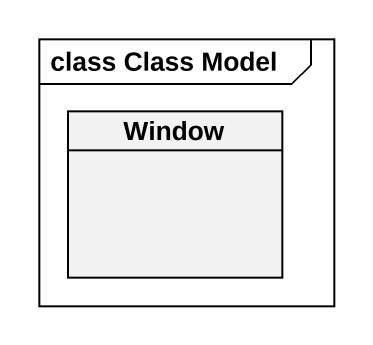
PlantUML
@startuml
mainframe class Class Model
hide circle
hide empty members
class Window
@enduml
